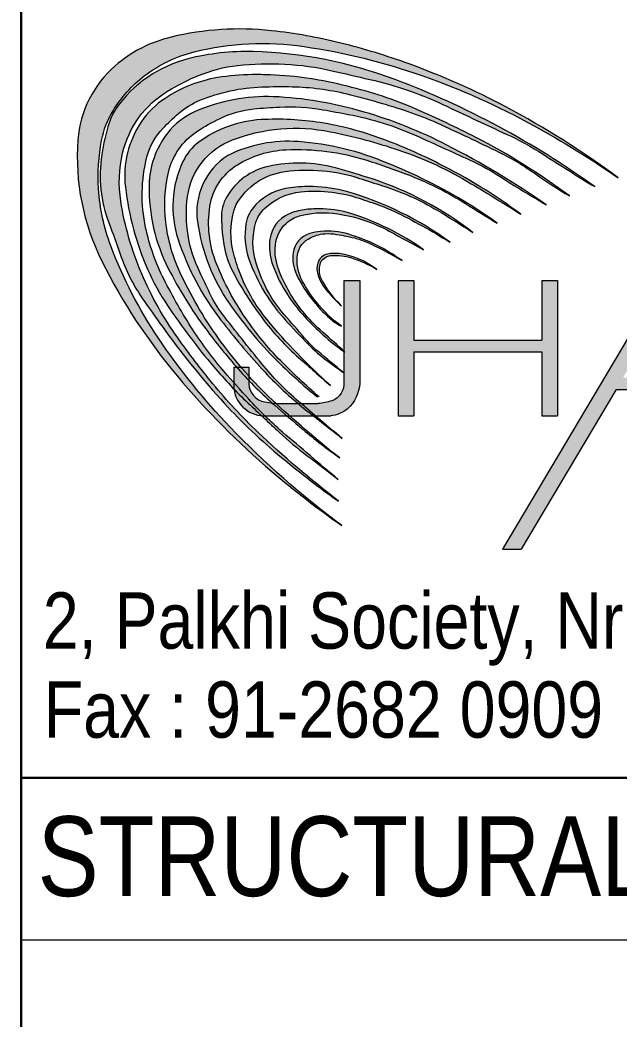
# Model space of a CAD drawing. Header units: millimetres. Extents: x 1112055 to 3390982, y -148532 to 766891.
# Drawn here: x 1715941 to 1720063, y 245698 to 252571 of the extents above; entities that cross this region are included whole.
import ezdxf

# ---------------------------------------------------------------- set-up
doc = ezdxf.new("R2010")
doc.units = ezdxf.units.MM
doc.layers.add('B TITLE BLOCK', color=250, linetype='Continuous', lineweight=0)
doc.layers.add('P_TITLE BLOCK TEXT', color=7, linetype='Continuous', lineweight=9)
doc.layers.add('FORMAT TEXT', color=7, linetype='Continuous')
doc.styles.add('SWINC', font='swissc.ttf')

msp = doc.modelspace()

# ---------------------------------------------------------------- hatches: boundary and pattern name
at = {"layer": 'P_TITLE BLOCK TEXT', "lineweight": 0}
h = msp.add_hatch(color=132, dxfattribs=at)
edge = h.paths.add_edge_path()
edge.add_arc((1716456.232285655, 246637.1015825215), 6038.818320566845, 53.40738024925768, 62.06814965141446)
edge.add_arc((1716829.062989416, 247340.3106944709), 5242.887551725973, 62.06814965141255, 70.03317482809845)
edge.add_arc((1717001.747739373, 247815.6142528845), 4737.186557550549, 70.03317482809624, 75.97859343030217)
edge.add_arc((1717285.761278773, 248952.9199902753), 3564.954485452876, 75.97859343029504, 83.7960061142994)
edge.add_arc((1717452.612466702, 250487.8147667367), 2021.017539290161, 83.79600611433271, 103.4628344697669)
edge.add_arc((1717194.913486372, 251564.2839063734), 914.1324625788377, 103.4628344698398, 130.8945988032239)
edge.add_arc((1717086.289531618, 251689.7067187739), 748.2106574476162, 130.8945988031885, 175.7468558291773)
edge.add_arc((1717934.318123367, 251626.6405147688), 1598.581069979638, 175.746855829192, 206.5994891066179)
edge.add_arc((1720125.557680056, 252723.9071082937), 4049.198292656896, 206.5994891066208, 220.0351460704732)
edge.add_arc((1721324.675359336, 253731.3404092843), 5615.341665620888, 220.0351460704701, 229.4516176688158)
edge.add_arc((1721593.708826434, 254045.8000404215), 6029.182052779424, 229.451617668814, 235.2209120167644)
edge.add_arc((1721742.345489601, 253938.6861318656), 6028.771287277111, 223.75051035085, 233.4797225032668, ccw=False)
edge.add_arc((1720728.53421474, 252968.1556643019), 4625.296068579205, 214.0067101927376, 223.7505103507841, ccw=False)
edge.add_arc((1719434.636654523, 252095.1902453137), 3064.45029813478, 200.6184789275923, 214.0067101927408, ccw=False)
edge.add_arc((1717833.270662144, 251492.6868313091), 1353.490507432949, 183.5449206794397, 200.6184789276088, ccw=False)
edge.add_arc((1717829.115988015, 251492.429450902), 1349.327868621514, 169.3544634026401, 183.5449206794448, ccw=False)
edge.add_arc((1717101.753674113, 251629.1500244525), 609.2275707444999, 148.6346277784486, 169.3544634026329, ccw=False)
edge.add_arc((1717331.689057718, 251488.9875397411), 878.5151544794041, 127.5536660419794, 148.6346277784788, ccw=False)
edge.add_arc((1717363.930160708, 251447.0515047463), 931.4124110708826, 103.94398023848731, 127.5536660419516, ccw=False)
edge.add_arc((1717612.201635898, 250447.1250927265), 1961.699533587051, 81.67138494385972, 103.9439802384972, ccw=False)
edge.add_arc((1717267.839352092, 248094.8323754776), 4339.064968287168, 70.63499127281801, 81.67138494385239, ccw=False)
edge.add_arc((1717018.075101793, 247384.2034281205), 5092.308409381179, 61.11113101054349, 70.6349912728283, ccw=False)
edge.add_arc((1716156.221066662, 245822.2404088958), 6876.270530989688, 55.4482390634318, 61.11113101054292, ccw=False)
h = msp.add_hatch(color=132, dxfattribs=at)
edge = h.paths.add_edge_path()
edge.add_arc((1716421.109959076, 246598.8474765792), 5945.71254425384, 54.2476176802861, 69.31180215863084)
edge.add_arc((1717463.033338609, 249357.9363690411), 2996.445542883737, 69.31180215862862, 88.41161020678418)
edge.add_arc((1717500.700326898, 250716.2972425765), 1637.562521882748, 88.41161020676854, 104.299162341918)
edge.add_arc((1717309.173021602, 251467.7346954923), 862.1007534376408, 104.2991623419577, 145.1882889090288)
edge.add_arc((1716966.866186041, 251722.995118415), 435.5625221702447, 147.0513518631134, 161.3344706506114)
edge.add_arc((1718136.260947424, 251384.6711205553), 1652.602466199241, 163.1975336048336, 170.9660011900473)
edge.add_arc((1717408.008956007, 251500.4579250868), 915.2032886066266, 170.9660011900535, 201.0952379920816)
edge.add_arc((1711339.244237919, 249159.295987162), 5589.483054560221, 18.79786891564919, 21.095237992080513, ccw=False)
edge.add_arc((1717827.932987553, 251367.9565098396), 1264.80487299786, 198.7978689156404, 215.0918986736582)
edge.add_arc((1732268.337176569, 261513.7925252921), 18913.12665141608, 215.091898673657, 215.8857887100316)
edge.add_arc((1721445.930839841, 253683.7670312918), 5555.215955733475, 215.8857887100279, 222.4444580678758)
edge.add_arc((1720156.300267832, 252504.3361574621), 3807.587792086563, 222.444458067876, 230.6113169813304)
edge.add_arc((1723043.933547333, 256021.2144873031), 8358.066793659933, 230.6113169813325, 233.3279145232606)
edge.add_arc((1718962.934991897, 250540.5643167996), 1524.906799863212, 233.3279145232798, 237.0330179159908)
edge.add_arc((1722215.012726218, 254604.8417997027), 6724.300380922574, 226.396320609743, 232.62480690978862, ccw=False)
edge.add_arc((1720144.561925675, 252430.9338294739), 3722.194056935993, 219.3977118789385, 226.3963206098008, ccw=False)
edge.add_arc((1721749.897308755, 253749.4638179694), 5799.601822105465, 215.4741100902666, 219.3977118789339, ccw=False)
edge.add_arc((1718962.857424648, 251763.3870877856), 2377.30842530499, 203.2559197460728, 215.4741100902674, ccw=False)
edge.add_arc((1718679.469612809, 251641.5993898578), 2068.859247535005, 188.8184660672456, 203.2559197460744, ccw=False)
edge.add_arc((1717492.57111903, 251457.4660782402), 867.7626190382475, 166.8091135261326, 188.8184660672515, ccw=False)
edge.add_arc((1717307.691580853, 251500.7981587079), 677.8728804167072, 121.1077422017205, 166.8091135260995, ccw=False)
edge.add_arc((1717775.204538225, 250726.029796181), 1582.767559845583, 112.4718728956214, 121.10774220173971, ccw=False)
edge.add_arc((1717550.668257375, 251268.8619024323), 995.3297018820507, 96.52507807220661, 112.4718728955431, ccw=False)
edge.add_arc((1717656.685461333, 250341.9680037429), 1928.266970381582, 77.10621375622361, 96.52507807220258, ccw=False)
edge.add_arc((1693081.658774984, 142988.2675559737), 112058.8664260465, 76.96954675787367, 77.10621375622361, ccw=False)
edge.add_arc((1717753.723644801, 249596.1730099721), 2633.292220426026, 64.59019371594559, 76.96954675787362, ccw=False)
edge.add_arc((1734990.838377206, 285881.4233145884), 37538.05968573023, 244.5901937159455, 245.2703384407892)
edge.add_arc((1718432.279114617, 249929.5710452949), 2043.774107647713, 57.15566881064939, 65.27033844077931, ccw=False)
edge.add_arc((1728656.030360911, 265766.8032624857), 16806.77001837458, 237.1556688106475, 238.5822244072819)
h = msp.add_hatch(color=132, dxfattribs=at)
edge = h.paths.add_edge_path()
edge.add_arc((1717065.279558938, 247833.7549127778), 4414.172975186326, 53.01612924513843, 62.88470590878565)
edge.add_arc((1715654.463983618, 245078.5933115851), 7509.543072012089, 62.88470590886767, 66.31099627690693)
edge.add_arc((1717576.647299273, 249459.7335087598), 2725.279479124655, 66.31099627691509, 76.9171029981941)
edge.add_arc((1717575.613760599, 249780.9075389003), 2413.801563220216, 75.16724703513815, 87.92433128887261)
edge.add_arc((1717560.303650982, 249358.4793954779), 2836.507058572818, 87.92433128887251, 90.44793256673738)
edge.add_arc((1717549.949700714, 250682.8429478758), 1512.10303291298, 90.44793256671844, 99.46315152081395)
edge.add_arc((1717454.229620828, 251257.1121691294), 929.9110781543411, 99.46315152081914, 123.6125298632298)
edge.add_arc((1717268.606205687, 251536.3653589676), 594.592727517248, 123.6125298633053, 145.7118384992442)
edge.add_arc((1717325.754358963, 251497.3988321613), 663.7613738361587, 145.7118384992209, 186.6728121483949)
edge.add_arc((1718633.441151296, 251650.3876761405), 1980.366984208918, 186.6728121483796, 203.6550427976609)
edge.add_arc((1718273.541828066, 251492.7396140426), 1587.454227547668, 203.6550427976902, 213.9289290409071)
edge.add_arc((1721007.938209988, 253332.1824369763), 4882.97747466837, 213.9289290409087, 220.1424188926592)
edge.add_arc((1719527.65445088, 252083.7935534416), 2946.559438195988, 220.1424188926511, 226.815272252253)
edge.add_arc((1484888.856300173, 2085.347171371919), 339915.787271188, 46.765628140033584, 46.81527225225312, ccw=False)
edge.add_arc((1719203.020147995, 251304.8136333767), 2156.529415370682, 226.7656281400085, 233.4091527490843)
edge.add_arc((1712824.929489522, 242713.8405061894), 8543.230381919586, 51.60004897864178, 53.40915274908309, ccw=False)
edge.add_arc((1744606.216068636, 280893.7126819539), 41136.21919746596, 229.2381174641755, 229.9402789040416, ccw=False)
edge.add_arc((1719498.610589356, 251767.1195948647), 2681.69699572938, 222.3327286225255, 229.2381174643248, ccw=False)
edge.add_arc((1725401.771093569, 257144.7495225069), 10667.07160040828, 220.9611253449949, 222.332728622525, ccw=False)
edge.add_arc((1719252.020079566, 251806.17378323), 2523.372903979711, 212.7878394635956, 220.9611253449969, ccw=False)
edge.add_arc((1720368.751077316, 252525.5223914753), 3851.736762852996, 206.8507668105024, 212.7878394635885, ccw=False)
edge.add_arc((1718251.786338055, 251453.8111498517), 1478.95259804265, 192.1376993457801, 206.8507668105005, ccw=False)
edge.add_arc((1717845.789891226, 251366.4935998524), 1063.672608912394, 165.7026492173356, 192.137699345802, ccw=False)
edge.add_arc((1717237.078939522, 251521.6221022095), 435.505533238029, 135.9985851138325, 165.702649217316, ccw=False)
edge.add_arc((1718215.553344478, 250576.673655758), 1795.777464733103, 131.2171625217567, 135.9985851138116, ccw=False)
edge.add_arc((1717379.038359919, 251531.639697383), 526.2431169903215, 112.3874090602524, 131.2171625218077, ccw=False)
edge.add_arc((1717646.857643847, 250881.4559023104), 1229.425978161584, 91.89429604946292, 112.38740906022659, ccw=False)
edge.add_arc((1717735.882718066, 248189.7423327072), 3922.61134212108, 88.85882096968459, 91.89429604946218, ccw=False)
edge.add_arc((1717779.645522185, 250386.6740447116), 1725.243796574891, 76.24362541447539, 88.85882096968322, ccw=False)
edge.add_arc((1716900.66420338, 246796.3041112266), 5421.64264113429, 71.62296314053322, 76.2436254144788, ccw=False)
edge.add_arc((1717970.881314656, 250017.8056163036), 2027.023868355074, 65.54379506612321, 71.62296314056448, ccw=False)
edge.add_arc((1712256.957945924, 237454.3053937969), 15828.85193946669, 63.83661002077838, 65.5437950661219, ccw=False)
edge.add_arc((1718424.806490958, 250009.2730486895), 1840.658042824831, 54.49647087519293, 63.8366100207848, ccw=False)
edge.add_arc((1721356.117278273, 254118.2838293784), 3206.772246694612, 234.4964708751733, 239.3390621587317)
h = msp.add_hatch(color=132, dxfattribs=at)
edge = h.paths.add_edge_path()
edge.add_arc((1716079.860195149, 246272.9413196071), 6115.091413447024, 55.28720005186529, 62.77266649209104)
edge.add_arc((1717403.074903643, 248844.6202482693), 3222.959038038507, 62.77266649213992, 73.66009049672924)
edge.add_arc((1717521.402841135, 249248.2264160229), 2802.364887536428, 73.66009049673525, 80.30206210325413)
edge.add_arc((1717591.556041141, 249658.7284973513), 2385.911492487743, 80.30206210324015, 87.71879765214183)
edge.add_arc((1717637.962399318, 250823.6770465071), 1220.038998489239, 87.71879765215539, 113.7335407099743)
edge.add_arc((1717345.757480354, 251488.2810809802), 494.0347028317402, 113.7335407100428, 142.1411216385968)
edge.add_arc((1717429.172957646, 251423.4399996495), 599.6874722359335, 142.1411216386262, 179.0839824051902)
edge.add_arc((1718047.904818136, 251413.5471668912), 1218.498415354188, 179.083982405194, 206.9126001335007)
edge.add_arc((1719533.425661614, 252167.6057207897), 2884.444536672008, 206.9126001335146, 216.6660081225248)
edge.add_arc((1720648.064796671, 252997.4038994773), 4274.043550310446, 216.6660081225276, 221.4175533272257)
edge.add_arc((1719479.263963193, 251966.330787796), 2715.452151023366, 221.4175533272245, 228.8969356126009)
edge.add_arc((1727943.022362922, 261667.4717542528), 15589.74212367209, 228.8969356125978, 229.84112364742)
edge.add_arc((1720361.647718399, 252683.0541193834), 3834.020038729528, 229.8411236474246, 234.6107852575575)
edge.add_arc((1722379.735925525, 254955.8112890347), 6863.476180973379, 226.7327607072961, 231.863239097975, ccw=False)
edge.add_arc((1719626.158529563, 252030.4364870158), 2846.013523038951, 216.012105859486, 226.7327607073685, ccw=False)
edge.add_arc((1719708.214234904, 252090.0799397337), 2947.455527311834, 205.6454571080764, 216.0121058594789, ccw=False)
edge.add_arc((1718107.153637655, 251321.4178031835), 1171.438490161112, 186.8155097429075, 205.6454571080976, ccw=False)
edge.add_arc((1717916.075473589, 251298.5806503224), 979.0004473171089, 166.8301474618921, 186.8155097428888, ccw=False)
edge.add_arc((1717415.140359294, 251415.7958765097), 464.5343182366519, 123.58637095542869, 166.8301474618788, ccw=False)
edge.add_arc((1717887.619598515, 250704.2903258927), 1318.628446548626, 115.5585784403805, 123.58637095542551, ccw=False)
edge.add_arc((1717620.78231648, 251262.2575196244), 700.1387341347156, 95.85490133411099, 115.5585784403803, ccw=False)
edge.add_arc((1717878.993068435, 248744.2210832303), 3231.379593368979, 92.7148386940309, 95.85490133412219, ccw=False)
edge.add_arc((1717790.441726983, 250611.6692633366), 1361.833112148122, 80.06109503447539, 92.71483869401328, ccw=False)
edge.add_arc((1715750.654792933, 238970.8918778209), 13179.97293512776, 79.28571113577192, 80.06109503447573, ccw=False)
edge.add_arc((1717810.188573868, 249855.7864009594), 2101.949276794022, 65.80530353127023, 79.28571113577738, ccw=False)
edge.add_arc((1701401.979671879, 213336.8254024124), 42137.73116980973, 65.22654519456478, 65.80530353126977, ccw=False)
edge.add_arc((1718468.718612658, 250317.6193628138), 1408.715713820771, 56.83056846318078, 65.22654519454659, ccw=False)
edge.add_arc((1722626.962874367, 256679.488025689), 6191.571663886253, 236.8305684631811, 240.3307255067283)
h = msp.add_hatch(color=132, dxfattribs=at)
edge = h.paths.add_edge_path()
edge.add_arc((1717082.12540469, 248126.8246412805), 3869.492984916851, 53.45077465836557, 63.24895756192379)
edge.add_arc((1717082.12540454, 248126.8246410037), 3869.49298524187, 63.24895756192669, 69.50129580793718)
edge.add_arc((1717660.362076805, 249673.4955081076), 2218.266646925709, 69.50129580793288, 81.0246655039673)
edge.add_arc((1717708.205992578, 249976.4140430753), 1911.593076024197, 81.02466550398422, 93.23353139608206)
edge.add_arc((1717645.30316878, 251089.8218799694), 796.4097832292291, 93.23353139606027, 126.5489646332064)
edge.add_arc((1717380.781480247, 251446.6642428354), 352.2159115420988, 126.5489646331453, 154.7327908248584)
edge.add_arc((1717717.956262907, 251287.5184745534), 725.062005304673, 154.7327908248444, 198.2173147103045)
edge.add_arc((1718791.520502898, 251640.8479728537), 1855.275220481804, 198.217314710292, 217.7196306197726)
edge.add_arc((1721632.530187576, 253838.1850376242), 5446.8801827076, 217.7196306197807, 222.3629290591741)
edge.add_arc((1719454.072446695, 251851.5629498392), 2498.601795490842, 222.3629290591775, 231.7364027694779)
edge.add_arc((1779492.012284128, 327972.1636531552), 99446.526329008, 231.7364027694789, 231.9209567121595)
edge.add_arc((1729196.996278674, 263058.8206987597), 17335.6562169401, 229.1543371190405, 230.450308938883, ccw=False)
edge.add_arc((1719237.064598119, 251538.7030132578), 2106.954677765277, 219.2765559648438, 229.1543371190196, ccw=False)
edge.add_arc((1728996.343971953, 259519.9144068066), 14714.22516764535, 217.5748957151375, 219.2765559648443, ccw=False)
edge.add_arc((1717941.168179368, 251013.9968736911), 765.4780954196185, 204.6714784584379, 217.5748957151727, ccw=False)
edge.add_arc((1711099.769644967, 247871.430259661), 6763.164466838911, 24.67147845843877, 26.00574068750135)
edge.add_arc((1717994.798957413, 251235.2159752412), 908.6334684562382, 172.4000021791179, 206.0057406875469, ccw=False)
edge.add_arc((1717577.157982255, 251290.941162686), 487.2912314897691, 110.8295050099585, 172.4000021790949, ccw=False)
edge.add_arc((1717836.794342948, 250608.5024630937), 1217.451226621792, 78.67766828734352, 110.8295050099347, ccw=False)
edge.add_arc((1717331.174981862, 248083.2474986209), 3792.827621238118, 71.27996263670212, 78.67766828735802, ccw=False)
edge.add_arc((1717728.707230168, 249256.3548586267), 2554.194194212751, 58.949448242059816, 71.27996263671179, ccw=False)
edge.add_arc((1707901.656934726, 232934.0344896186), 21606.46596786524, 57.89011606814972, 58.94944824206061, ccw=False)
h = msp.add_hatch(color=132, dxfattribs=at)
edge = h.paths.add_edge_path()
edge.add_line((1717987.36459723, 249977.7770923512), (1717999.274116371, 249977.7770923512))
edge.add_arc((1720786.895154102, 253214.9628755025), 4272.025613768601, 224.4152357703004, 229.2674421493873, ccw=False)
edge.add_arc((1719297.020185032, 251755.1932053019), 2186.203254721061, 214.3545270102474, 224.415235770344, ccw=False)
edge.add_arc((1719093.31574368, 251615.9512017616), 1939.456755309875, 201.8986111304302, 214.3545270101991, ccw=False)
edge.add_arc((1717994.072049211, 251174.0890216788), 754.7294086141636, 171.2118722930004, 201.8986111306264, ccw=False)
edge.add_arc((1717651.538991279, 251227.0432655318), 408.1272624547443, 121.70418698987629, 171.2118722928182, ccw=False)
edge.add_arc((1717804.419208454, 250979.5495548), 699.0318819729586, 92.64938196631499, 121.7041869898066, ccw=False)
edge.add_arc((1717846.241663561, 250075.7379926573), 1603.810560772421, 72.56091565515271, 92.64938196650161, ccw=False)
edge.add_arc((1717009.7557381, 247412.8751418847), 4394.965745548189, 68.33645517902733, 72.56091565516198, ccw=False)
edge.add_arc((1717783.313224826, 249360.3451817323), 2299.487103006025, 57.85118426067561, 68.33645517893183, ccw=False)
edge.add_arc((1726108.301564115, 262606.4300839785), 13345.45444649002, 237.8511842608815, 238.9481287370371)
edge.add_arc((1717189.145261355, 248338.9527574029), 3489.515379781485, 54.31799968908161, 68.47983176015022)
edge.add_arc((1717718.069945325, 249827.9244080007), 1911.084587936116, 66.85630585585135, 85.85399925657502)
edge.add_arc((1717788.28428521, 250796.5593549063), 939.9081292473481, 85.85399925656004, 116.2518230928179)
edge.add_arc((1717623.800469228, 251247.2325892212), 465.8552116960024, 122.6386322867806, 188.0987234821168)
edge.add_arc((1718467.086127028, 251367.2307427368), 1317.635850993865, 188.098723482189, 214.7424679282329)
edge.add_arc((1719703.460197371, 252224.6932235458), 2822.249671154209, 214.7424679281972, 225.7640883251237)
edge.add_arc((1720357.100122453, 252896.0035432461), 3759.214290018042, 225.7640883252621, 230.9217965040516)
h = msp.add_hatch(color=132, dxfattribs=at)
edge = h.paths.add_edge_path()
edge.add_arc((1717654.013652562, 249308.8106476271), 2282.205641918419, 52.08510123109208, 71.80500871354096)
edge.add_arc((1716842.3521685, 246839.4006856609), 4881.586322960243, 71.80500871358414, 74.9371066186913)
edge.add_arc((1717859.308825949, 250618.1380837067), 968.3961708541735, 74.93710661871977, 102.4675891183725)
edge.add_arc((1717745.40428701, 251133.3071959628), 440.7850847153088, 102.4675891185265, 150.025836448713)
edge.add_arc((1717600.848901306, 251216.6793967569), 273.9103310742564, 150.0258364487284, 181.2845138723814)
edge.add_arc((1718659.624307665, 251240.4200563179), 1332.951869468089, 181.2845138723712, 189.7474603923822)
edge.add_arc((1717936.92087489, 251116.2698733265), 599.6623497884266, 189.7474603924134, 208.0002640887348)
edge.add_arc((1719538.172586847, 251967.6799781632), 2413.196526931497, 208.0002640887402, 216.8454368057396)
edge.add_arc((1719056.965398714, 251607.0954812564), 1811.880023462418, 216.8454368057587, 228.6207560839325)
edge.add_arc((1756540.161966122, 294154.4980300405), 58515.24402032363, 228.6207560839334, 228.9060257595739)
edge.add_arc((1720811.009187432, 253121.5711459605), 4107.103965589062, 219.4514480692677, 228.2904279772956, ccw=False)
edge.add_arc((1718527.162797688, 251242.1616128972), 1149.379413687675, 200.0239070842857, 219.4514480692606, ccw=False)
edge.add_arc((1718522.580161559, 251240.4915039827), 1144.501933024352, 192.3194102271649, 200.0239070842735, ccw=False)
edge.add_arc((1717920.286040839, 251108.9563921523), 528.0121167957358, 158.6643999725124, 192.3194102271357, ccw=False)
edge.add_arc((1717826.758852219, 251073.7260627471), 458.6101314097943, 97.73922979287607, 150.2835099228983, ccw=False)
edge.add_arc((1717919.091258099, 250394.3246164792), 1144.256978084755, 71.77680479684773, 97.73922979255332, ccw=False)
edge.add_arc((1722075.194082053, 263017.9570934723), 12145.93818968777, 251.7768047968465, 252.5678241103891)
edge.add_arc((1717909.028476525, 249749.8224447418), 1760.906632537805, 59.164841834613185, 72.56782411040768, ccw=False)
edge.add_arc((1714926.40206052, 244753.393459196), 7579.872429387149, 56.98458129739669, 59.16484183460568, ccw=False)
h = msp.add_hatch(color=132, dxfattribs=at)
edge = h.paths.add_edge_path()
edge.add_arc((1717567.925431909, 249219.6403419908), 2257.333312194567, 53.79917193803185, 74.0576310209755)
edge.add_arc((1717938.98531129, 250518.6097076318), 906.405169404246, 74.05763102096311, 88.70665562103672)
edge.add_arc((1717934.927064087, 250338.8579365225), 1086.202746096438, 88.70665562101334, 97.13749609268346)
edge.add_arc((1717850.053084389, 251016.650233689), 403.117106866123, 97.13749609277471, 135.0369673458905)
edge.add_arc((1717739.743974305, 251126.8170922561), 247.217021892065, 135.036967345854, 170.189861331595)
edge.add_arc((1717972.471062687, 251086.5757321865), 483.3975984188643, 170.1898613316225, 199.4159961851019)
edge.add_arc((1718665.784373632, 251330.9474797882), 1218.517247294408, 199.4159961850988, 211.5021791769233)
edge.add_arc((1718698.911435031, 251351.2495022544), 1257.370488004856, 211.5021791769072, 222.0730402201978)
edge.add_arc((1721647.076746682, 254012.6025503266), 5229.080290003461, 222.0730402201992, 224.6311614513895)
edge.add_arc((1718720.63282207, 251123.5957988541), 1116.85047467536, 224.6311614513929, 233.5458073493827)
edge.add_arc((1752486.817479426, 296832.3570156224), 57945.06598676097, 233.5458073493828, 233.6839679009711)
edge.add_arc((1698992.206677397, 227350.5896597115), 29786.49175991069, 49.92232914479866, 50.37208949815113)
edge.add_arc((1718436.79392571, 250831.7593025137), 700.510405798529, 219.974673994025, 230.3720894981709, ccw=False)
edge.add_arc((1712579.846422973, 245921.6068929561), 6942.357559492284, 39.97467399401712, 41.74776493043341)
edge.add_arc((1718379.122004949, 251097.2518196384), 830.601830774161, 208.7369917656594, 221.7477649304244, ccw=False)
edge.add_arc((1718604.599052071, 251220.886172647), 1087.750332661944, 197.3262203634033, 208.7369917656495, ccw=False)
edge.add_arc((1718024.527794096, 251039.9228421411), 480.1070233759743, 163.1950476221334, 197.3262203633385, ccw=False)
edge.add_arc((1717772.666447831, 251115.9880205523), 217.0099897446691, 133.2193021888979, 163.1950476221176, ccw=False)
edge.add_arc((1717917.8222458, 250961.5171129125), 428.9804286904618, 96.02578422549658, 133.2193021890138, ccw=False)
edge.add_arc((1717972.871464288, 250440.0164423682), 953.3785273152646, 69.94961683806969, 96.02578422542621, ccw=False)
edge.add_arc((1718748.927639878, 252566.3935060357), 1310.190027996884, 249.949616838133, 253.9176478194578)
edge.add_arc((1717045.204339867, 247812.0025969879), 3743.799098109684, 66.92861449592073, 69.01444899371262, ccw=False)
edge.add_arc((1716597.223189791, 247336.6059733489), 4362.576241277921, 58.12212091341269, 63.96105235790469, ccw=False)
h = msp.add_hatch(color=132, dxfattribs=at)
edge = h.paths.add_edge_path()
edge.add_arc((1717692.230020824, 249555.6239954995), 1763.177941954937, 54.40415380801941, 72.89465886731801)
edge.add_arc((1718003.441286006, 250566.8965783827), 705.1020049509874, 72.89465886729917, 90.33272499461438)
edge.add_arc((1718004.398477665, 250402.0684882761), 869.9328743553107, 90.33272499457308, 97.0688833137382)
edge.add_arc((1717943.770993108, 250890.9796778996), 377.2769668134562, 97.06888331375157, 114.3860548472819)
edge.add_arc((1717878.644482228, 251034.6432076964), 219.5408827670413, 114.3860548472231, 172.3731700212582)
edge.add_arc((1718034.942363519, 251013.7141202883), 377.2337944523421, 172.3731700214133, 199.3428935672428)
edge.add_arc((1718593.490871796, 251209.7845779403), 969.1966821898288, 199.3428935671713, 213.5415274181781)
edge.add_arc((1718678.096914049, 251265.8723242166), 1070.70538955182, 213.5415274181662, 220.9844170734551)
edge.add_arc((1719234.011928382, 251748.8564909363), 1807.125927339986, 220.9844170734643, 232.4085544282516)
edge.add_arc((1718390.304544609, 250652.9416864746), 424.0599823786922, 232.4085544282368, 239.7843643084275)
edge.add_arc((1712588.570436874, 244196.1578568337), 8265.686448260483, 47.46137804962913, 48.86303749327158)
edge.add_arc((1718800.609283555, 251307.884978955), 1177.093295662573, 218.9083538298722, 228.8630374935168, ccw=False)
edge.add_arc((1718703.195858007, 251229.2588002514), 1051.907627726345, 201.7874292417053, 218.908353829849, ccw=False)
edge.add_arc((1718112.933361972, 250993.3208543305), 416.2374864148537, 179.1340630967177, 201.7874292417289, ccw=False)
edge.add_arc((1717938.535793287, 250995.9568039784), 241.8199982058296, 133.6215333948957, 179.1340630967553, ccw=False)
edge.add_arc((1717921.606525486, 251013.720913196), 217.2809744967875, 104.9504250510499, 133.6215333947431, ccw=False)
edge.add_arc((1718025.624725616, 250624.1717942356), 620.4785712604926, 83.71208113015041, 104.9504250510513, ccw=False)
edge.add_arc((1717981.224369404, 250221.2194359767), 1025.869733796266, 67.91761218114061, 83.71208113019537, ccw=False)
edge.add_arc((1717884.250302561, 249982.1903515274), 1283.821033169663, 60.428290541117974, 67.91761218113157, ccw=False)
edge.add_arc((1720699.497867496, 254943.6247345062), 4420.690338397717, 240.4282905411152, 242.4768509611862)
edge.add_arc((1717886.477159838, 249545.1886490798), 1666.689859181682, 60.051972186282285, 62.476850961184596, ccw=False)
h = msp.add_hatch(color=132, dxfattribs=at)
edge = h.paths.add_edge_path()
edge.add_arc((1717862.670715243, 249949.8395745548), 1196.3833128209, 53.77482452011512, 73.4665214246601)
edge.add_arc((1718056.394810745, 250602.440642953), 515.6357974610971, 73.46652142480097, 95.26531184417212)
edge.add_arc((1718044.622889322, 250730.1788822971), 387.3562748300646, 95.26531184429852, 106.5237001269413)
edge.add_arc((1717980.196164488, 250947.3499434351), 160.8301777394883, 106.5237001272752, 172.3154988673843)
edge.add_arc((1718082.257969885, 250933.578757961), 263.8168645833206, 172.3154988673656, 205.4996475874697)
edge.add_arc((1718685.776695684, 251221.4378670781), 932.4705261224874, 205.4996475874659, 218.9425185811772)
edge.add_arc((1718685.776695534, 251221.4378669716), 932.4705259431972, 218.942518581195, 230.59366212535)
edge.add_arc((1718268.268937203, 250713.2702201201), 274.7874065172925, 230.5936621254902, 245.3563809870639)
edge.add_arc((1718699.993578611, 251208.8923049261), 924.1435081155448, 218.8547993056137, 233.7616415748698, ccw=False)
edge.add_arc((1718699.993578696, 251208.8923049902), 924.1435082326882, 207.9136490482085, 218.8547993056819, ccw=False)
edge.add_arc((1718155.973107076, 250920.6823430833), 308.4948619265621, 177.0418109073397, 207.9136490482355, ccw=False)
edge.add_arc((1718006.288157288, 250928.4174722685), 158.6101848865218, 121.2866366245847, 177.0418109073316, ccw=False)
edge.add_arc((1718054.743811442, 250848.6800327399), 251.9161851309566, 97.41777900959431, 121.28663662447741, ccw=False)
edge.add_arc((1718061.388160438, 250797.6453728161), 303.3815510211779, 82.58222099040279, 97.41777900959949, ccw=False)
edge.add_arc((1717944.524101362, 249900.0228190386), 1208.579572086544, 75.64489222990318, 82.58222099042132, ccw=False)
edge.add_arc((1718118.131087192, 250578.3834953106), 508.3563272331585, 66.15815399286612, 75.64489222989062, ccw=False)
edge.add_arc((1717567.923181264, 249333.3586923114), 1869.537982938167, 62.2863653553668, 66.15815399288073, ccw=False)
edge.add_arc((1716914.721438907, 248089.9117660655), 3274.113639368478, 59.637484416533084, 62.286365355364296, ccw=False)
h = msp.add_hatch(color=132, dxfattribs=at)
edge = h.paths.add_edge_path()
edge.add_arc((1718061.473240539, 250419.6497735398), 548.9571071027008, 52.438876092928, 81.89911070127651)
edge.add_arc((1718106.546326202, 250736.314546254), 229.1006372181981, 81.89911070123233, 102.2464079621247)
edge.add_arc((1718077.466033759, 250870.2907607074), 92.00472389502093, 102.246407961954, 161.9990718889675)
edge.add_arc((1718109.333975924, 250859.9356679107), 125.5128376080606, 161.9990718890791, 198.0009281112104)
edge.add_arc((1718317.050660228, 250927.4306298354), 343.9202340649691, 198.0009281109607, 220.6716531574946)
edge.add_arc((1718795.886238117, 251338.8822077314), 975.2489215212072, 220.6716531574818, 228.8148331923927)
edge.add_arc((1718584.45246809, 251069.8055067714), 633.7751892053882, 204.951368792315, 227.1815915671103, ccw=False)
edge.add_arc((1718095.1421414, 250842.1417756446), 94.09438514802316, 180.8823689892952, 204.9513687920795, ccw=False)
edge.add_arc((1718242.316060242, 250844.4084691156), 241.2857581346001, 171.9576228936544, 180.8823689892889, ccw=False)
edge.add_arc((1718086.092653201, 250866.4820776037), 83.51061087160174, 112.30779703257, 171.9576228936771, ccw=False)
edge.add_arc((1718091.025240575, 250854.4598471646), 96.50539608950139, 93.65673225922819, 112.30779703235879, ccw=False)
edge.add_arc((1718108.737874271, 250577.3050586922), 374.2256045122943, 72.28647651721627, 93.65673225906289, ccw=False)
edge.add_arc((1717976.168385994, 250162.2482113331), 809.9397949574302, 58.76836075444862, 72.28647651717381, ccw=False)
for color, points in [(256, [(1718169.383669338, 250056.7698967897), (1718169.383669338, 250779.3466579074), (1718278.596002719, 250779.3466579074), (1718278.596002719, 250071.0195511878, -0.1971644618703633), (1718195.805618314, 249895.2331064331, -0.1370125281294121), (1718078.984978749, 249846.925820758), (1717612.872663596, 249846.925820758, -0.1806806632645672), (1717475.421676424, 249907.5932332146, -0.1938255351077862), (1717411.829041145, 250052.034147457), (1717411.829041145, 250182.3090246073), (1717515.949608826, 250182.3090246073), (1717515.949608826, 250068.5885678906, 0.3491660753473304), (1717625.455365979, 249942.8301191471, 0.0418260561423153), (1717737.063418279, 249931.7554457356), (1717991.461841277, 249931.7554457356, 0.0753803811725278), (1718088.098376363, 249951.6832263396, 0.2867859399539136)]), (7, [(1719639.730264087, 250779.3466579074), (1719530.517930705, 250779.3466579074), (1719530.517930705, 250368.2452173523), (1718651.51001916, 250368.2452173523), (1718651.51001916, 250779.3466579074), (1718542.297685778, 250779.3466579074), (1718542.297685778, 249846.925820758), (1718651.51001916, 249846.925820758), (1718651.51001916, 250286.9582313598), (1719530.517930705, 250286.9582313598), (1719530.517930705, 249846.925820758), (1719639.730264087, 249846.925820758)])]:
    msp.add_hatch(color=color, dxfattribs=at).paths.add_polyline_path(points)
h = msp.add_hatch(color=7, dxfattribs=at)
h.paths.add_polyline_path([(1720515.210186091, 250779.3466579074), (1720358.401062485, 250779.3466579074), (1719260.973026398, 248929.9809060604), (1719390.366704438, 248929.9809060604), (1720042.864585515, 250029.5584590109), (1720830.746663062, 250029.5584590109), (1721483.244544139, 248929.9809060604), (1721612.63822218, 248929.9809060604)])
h.paths.add_polyline_path([(1720436.805624278, 250693.4207273055), (1720782.510332688, 250110.8454449821), (1720091.100915889, 250110.8454449821)], flags=16)

# ---------------------------------------------------------------- linework, layer by layer
at = {"layer": 'B TITLE BLOCK', "color": 250, "lineweight": 0}
for p, q in [((1715949.082595723, 383677.9670019448), (1715949.082595723, 218839.1212603546)), ((1734251.718925943, 246240.7676363907), (1715949.082595722, 246240.7676363907))]:
    msp.add_line(p, q, dxfattribs=at)
at = {"layer": 'B TITLE BLOCK', "color": 250, "lineweight": 0, "const_width": 15.26111845840563}
msp.add_lwpolyline([(1734251.718925943, 218839.1212603546), (1715949.082595722, 218839.1212603546), (1715949.082595722, 253748.860565299), (1734251.718925943, 253748.860565299)], close=True, dxfattribs=at)
msp.add_lwpolyline([(1715949.082595722, 247357.5600410184), (1734251.718925943, 247357.5600410184)], dxfattribs=at)
at = {"layer": 'P_TITLE BLOCK TEXT', "color": 132, "lineweight": 0}
for points in [[(1720056.101475871, 251485.6341978832, 0.0378077344590599), (1719284.941731811, 251972.4300239643, 0.0347679777517854), (1718619.38323083, 252268.0508776773, 0.0259476034711019), (1718149.494122572, 252411.6576296212, 0.0341231325262742), (1717671.021112249, 252496.9960820119, 0.0860239859578199), (1716982.090124251, 252453.2970534338, 0.1202685463825944), (1716596.45879158, 252255.2905180908, 0.1982422965544351), (1716340.139358933, 251745.1964268594, 0.1354391661309318), (1716504.933704326, 250910.8740585147, 0.0586913647724932), (1717025.288992366, 250119.2303764607, 0.0411102443579723), (1717674.198305529, 249464.4821621225, 0.0251786142158179), (1718154.580037775, 249093.686410822, -0.0424772162099488), (1717387.415510654, 249769.6732855456, -0.0425409834133469), (1716894.292925959, 250381.2738615579, -0.058483720823887), (1716566.476619787, 251016.0639112562, -0.0746355753155785), (1716482.36988452, 251408.9990621518, -0.0619967981424928), (1716503.011616005, 251741.6941527817, -0.0906544603941746), (1716581.555255606, 251946.2491230557, -0.0922433481412321), (1716796.23033247, 252185.4592406848, -0.1033826611895562), (1717139.484830634, 252351.01686541, -0.09748963543525802), (1717896.354556475, 252388.135700077, -0.0481926094262887), (1718706.608347211, 252188.4162060391, -0.041579616785334), (1719478.23190534, 251842.8168267365, -0.0247140572276785), (1720056.101475871, 251485.6341978832, 0.3374903865144703)], [(1719895.091158296, 251424.0886401101, 0.0658247287167134), (1718521.624054621, 252161.1615807414, 0.0835321098018171), (1717546.092054788, 252353.2305350787, 0.0694337833072887), (1717096.247199968, 252303.1270006787, 0.1803299053549353), (1716601.36025045, 251959.8919773494, 0.0624026744664062), (1716554.212947802, 251862.3938834164, 0.0339093221289556), (1716504.158453122, 251644.163624136, 0.1322262159305749), (1716554.139432585, 251171.0586286969, -0.0100244993983427), (1716630.591230584, 250960.3978222808, 0.0712161484653518), (1716793.030416305, 250640.8333876462, 0.0034640126136177), (1716945.166780934, 250427.4582005882, 0.0286254085562181), (1717346.55977247, 249934.6896558794, 0.0356497353499514), (1717740.089310885, 249561.6079325118, 0.0118539480662082), (1718052.208116921, 249317.4873333399, 0.0161679718986353), (1718133.148352033, 249261.1914702286, -0.0271835911207152), (1717577.491065009, 249735.5904758723, -0.0305466870762123), (1717268.203262474, 250068.4585516819, -0.0171216152086295), (1717026.830138282, 250383.7517390591, -0.0533624770165587), (1716778.704308804, 250824.7335225199, -0.0630787383131954), (1716635.066301301, 251324.4343130048, -0.0963302348745512), (1716647.704232491, 251655.4860444524, -0.2020957094585242), (1716957.469215492, 252081.191074583, -0.0376989324376342), (1717170.223540672, 252188.6135172478, -0.0696935291840665), (1717437.560896855, 252257.7440695417, -0.08493413319410499), (1718086.967440075, 252221.6144938497, -0.0005963223456894), (1718347.449169693, 252161.6589131159, -0.0540677109372014), (1718883.642305066, 251974.7254561589, 0.0029676999220204), (1719287.266148763, 251785.9141640528, -0.0354217290813857), (1719540.737201587, 251646.6421773487, 0.0062246034213168), (1719895.091158296, 251424.0886401101, 0.2812547078595315)], [(1719720.802658983, 251359.8178901026, 0.043086421605769), (1719077.182430292, 251762.7713152919, 0.0149511259026391), (1718671.588379234, 251955.3801725988, 0.0463109359686594), (1718193.543093722, 252114.2744894436, 0.0557208411864009), (1717663.040034817, 252193.1253219991, 0.0110117328820507), (1717538.128353679, 252194.8997715002, 0.039356614906263), (1717301.339904683, 252174.3685934671, 0.1057632666975337), (1716939.455318215, 252031.542301985, 0.0967263996622754), (1716777.344945929, 251871.3323517936, 0.1806536101083485), (1716666.489371022, 251420.2701275002, 0.0742348756008501), (1716819.469155489, 250855.8066604276, 0.0448583382406841), (1716956.382527156, 250606.6796270171, 0.0271181085348288), (1717275.173840081, 250184.1768498187, 0.0291240456547083), (1717511.168324915, 249935.3065912904, -0.000216613306503), (1717725.83137202, 249733.6572313824, 0.0289959667696879), (1717917.520250831, 249573.3087579007, -0.0078938682839309), (1718131.532354263, 249409.118797222, -0.0030637668376843), (1717747.685436008, 249735.9229317509, -0.0301395640770061), (1717516.175378359, 249961.1712536659, -0.0059848197593682), (1717346.483583981, 250151.9847140618, -0.0356778139557991), (1717130.667016562, 250439.6921717055, -0.0259111629145397), (1716932.285581267, 250785.8152365895, -0.064286207524478), (1716805.895576306, 251142.8438005177, -0.1158589328579628), (1716815.062253407, 251629.1720260492, -0.1303390755169017), (1716923.809947047, 251824.1574023442, -0.0208659192464267), (1717032.288976034, 251927.4890159038, -0.0823456686396722), (1717178.609620028, 252018.2197405553, -0.0896571554847293), (1717606.218131843, 252110.2100135225, -0.0132455331616544), (1717814.00550281, 252111.5756503935, -0.0550998340812782), (1718189.898076446, 252062.4302916994, -0.0201641747863743), (1718609.938532586, 251941.4562173931, -0.0265315974663756), (1718810.064283088, 251862.9608153026, -0.0074491377742839), (1719236.412343381, 251661.3378086005, -0.040776622862886), (1719493.774355249, 251507.7154852705, 0.0211329357104282), (1719720.802658983, 251359.8178901026, 0.0357585835746127)], [(1719562.179580453, 251299.6494565042, 0.0326731279666143), (1718877.650147953, 251710.469652837, 0.0475411173020524), (1718309.806714069, 251937.4025530647, 0.028989184821796), (1717993.472145481, 252010.5441991142, 0.032372915663399), (1717686.524799584, 252042.7491736185, 0.1140007725764905), (1717146.916549018, 251940.5338550208, 0.1245901757297047), (1716955.704850692, 251791.4794214945, 0.1626044224819583), (1716829.562124114, 251433.0271084873, 0.1220255604088077), (1716961.372204276, 250862.0172336618, 0.0425829814271896), (1717219.726003011, 250445.1614764297, 0.020735498146104), (1717442.923496524, 250169.9461162287, 0.0326465525161286), (1717694.083498792, 249920.160928279, 0.004119820799626), (1717889.052492163, 249752.8693974703, 0.0208145799941925), (1718141.260420173, 249557.4197992243, -0.022389675201528), (1717675.494846332, 249958.0696835358, -0.0468118300396772), (1717324.038725144, 250357.1052647773, -0.0452639128963585), (1717051.114213772, 250814.417929968, -0.0823465204409323), (1716943.993211027, 251182.3999692677, -0.0874243059163749), (1716962.823795328, 251521.6347104125, -0.1909581712653705), (1717158.163037978, 251802.7775157809, -0.0350421856114033), (1717318.718897932, 251893.8839426173, -0.08618596102083201), (1717549.361476223, 251958.7439233856, -0.0137019653371288), (1717725.938303228, 251971.9739107187, -0.0552685441289128), (1718025.491356634, 251953.0644686845, -0.003383263408553), (1718200.965455637, 251921.0912673, -0.0588873011385996), (1718671.648528035, 251773.0963679712, -0.0025253150053563), (1719059.014819423, 251596.6933835847, -0.0366507569753303), (1719239.450526098, 251496.79376888, 0.0152735036876985), (1719562.179580453, 251299.6494565042, -0.0629201268127008)], [(1719386.459539681, 251235.3645163059, 0.0427787047400142), (1718823.84103154, 251582.1687103353, 0.027287742068318), (1718437.16843847, 251751.3017535069, 0.0503225994842608), (1718006.432206908, 251864.6007958448, 0.0533216756531712), (1717600.381024979, 251884.9637187839, 0.1463986527442502), (1717171.033544521, 251729.6162737656, 0.1235988267382037), (1717062.263127994, 251597.004216322, 0.1920471537135765), (1717029.236090285, 251060.848151505, 0.0853008975579228), (1717323.971893144, 250505.7941319785, 0.0202629840465903), (1717607.876902092, 250167.9439479602, 0.0409223150488822), (1717906.737575983, 249889.7358090715, 0.0008052686608892), (1718158.565898245, 249691.7704928152, -0.0056548040903698), (1717859.06631042, 249944.8464534423, -0.0431266584004961), (1717606.072438084, 250204.8654713967, -0.0074250299723591), (1717334.483230089, 250547.209891355, -0.05636134465456299), (1717245.565927471, 250694.4750094787, 0.0058218830204563), (1717178.164518896, 250836.8154558892, -0.1476927376582874), (1717094.147338534, 251355.3885235888, -0.2753073985482439), (1717403.882915451, 251746.3843485083, -0.1412164961649753), (1718075.814515927, 251802.2599117073, -0.0322897952717829), (1718548.46111251, 251675.4273160134, -0.0538539916416642), (1719046.145649515, 251444.5650845773, -0.0046222414945836), (1719386.459539681, 251235.3645163059, 0.2877834347585102)], [(1719224.530950435, 251173.3702782383, 0.0618714180204724), (1718469.19969724, 251585.2087896597, 0.0830834583273782), (1717856.237980191, 251734.0077997696, 0.1334188230944892), (1717372.546727324, 251639.524107666, 0.293652777238914), (1717162.59132629, 251181.6032914593, 0.1167818544853694), (1717384.355941707, 250616.3249020142, 0.0481279993468495), (1717734.618443372, 250202.626124255, 0.0225085474431012), (1717987.36459723, 249977.7770923496, 0.0225085474431012)], [(1717999.274116364, 249977.7770923496, -0.0211749082530986), (1717735.444486888, 250225.1716335714, -0.043926342878963), (1717492.174670532, 250521.4925366647, -0.0544027619906699), (1717293.799918456, 250892.6011478784, -0.1347021090596448), (1717248.203118192, 251289.3973819571, -0.2194420265183996), (1717437.054310284, 251574.2668015707, -0.1274590775205473), (1717772.107185403, 251677.8342425596, -0.0878776383850687), (1718326.890309894, 251605.8311903464, -0.0184347739781928), (1718632.181558811, 251497.4140829101, -0.0457825723813956), (1719006.916602207, 251307.2493169483, 0.0047863597552386), (1719224.530950435, 251173.3702782383)], [(1719056.407034785, 251109.2981909038, 0.0862573058725624), (1718366.636636877, 251476.9045280188, 0.0136672061166786), (1718110.9748311, 251553.2612657482, 0.1207055387438532), (1717650.244380107, 251563.6978127578, 0.210542789138445), (1717363.573863003, 251353.527581519, 0.1372438025577422), (1717327.00740257, 251210.5391164286, 0.0369433634655682), (1717345.915511996, 251014.7435478459, 0.0798117001863243), (1717407.451744237, 250834.743012398, 0.0386135205255411), (1717606.997392973, 250520.5863916589, 0.0514247822645962), (1717859.240073628, 250247.5502392374, 0.0012447244168385), (1718078.326694833, 250055.5069948451, -0.038586459038392), (1717639.654181403, 250511.8182055749, -0.0849722655356074), (1717447.263566585, 250848.6000709793, -0.0336298788593933), (1717404.432274479, 250996.2990034734, -0.1479124227632604), (1717428.461051732, 251301.063069744, -0.2333710190312352), (1717765.000270549, 251528.1588192916, -0.1137695312047775), (1718276.922696828, 251481.1919926225, 0.0034514865725245), (1718436.554938548, 251429.8545874016, -0.0585483046381864), (1718811.616122129, 251261.8170579987, -0.0095134682247128), (1719056.407034785, 251109.2981909038, -24.13060834643169)], [(1718901.145605846, 251041.1994681587, 0.0886251486592538), (1718187.947918678, 251390.1531381209, 0.0640056179999628), (1717959.443964394, 251424.7839594483, 0.03680308393207701), (1717799.965436265, 251416.6435203236, 0.1668917192826076), (1717564.8223911, 251301.5131014824, 0.1545977211956719), (1717496.141818044, 251168.9388845697, 0.1282188623102261), (1717516.564340595, 250925.8825496803, 0.0527848638077346), (1717626.851843497, 250694.2344519639, 0.0461568189529663), (1717765.576362389, 250508.7139325351, 0.0111623731079593), (1717925.83281499, 250338.9634444586, 0.0389171099998293), (1718057.022694198, 250225.2770464159, 0.0006028392034238), (1718169.508969906, 250142.3901183212, 0.0019624522720053), (1717990.008911245, 250292.224336578, -0.0453984340430716), (1717899.972840938, 250381.7171360778, 0.0077367230542679), (1717759.423808465, 250544.1934623708, -0.0568312736229374), (1717650.820471948, 250697.9070083331, -0.0498300647248411), (1717566.205813496, 250896.9413189146, -0.1500361842849378), (1717564.923975724, 251178.7287643424, -0.1315448342799971), (1717624.059602547, 251274.1314401986, -0.1637272385578025), (1717872.789593291, 251388.1273195558, -0.1142722782360999), (1718299.733795038, 251335.6121285242, 0.0173155316083623), (1718385.980490945, 251307.4783871591, -0.0091014212050896), (1718512.315693668, 251256.3626191765, -0.0254826583343135), (1718901.145605846, 251041.1994681587, 0.2674090474435545)], [(1718718.51246302, 250989.3397287797, 0.0808555614879386), (1718210.832532108, 251240.808819289, 0.076235091835405), (1717999.346678261, 251271.986694309, 0.0294005021726188), (1717897.342333415, 251265.3889315869, 0.0757045452128587), (1717787.999834998, 251234.5975703229, 0.2585576043595901), (1717661.045767936, 251063.7807908085, 0.1182238451661592), (1717679.002189681, 250888.7664178999, 0.0620326123854331), (1717785.679427951, 250674.2634485767, 0.0324871545004376), (1717869.83428226, 250563.6461859518, 0.0498885296752057), (1718131.616562586, 250316.9247276441, 0.0321941576335811), (1718176.893905905, 250286.4955540849, 0.0061159693252056), (1718026.245221588, 250421.3699332771, -0.04346283786959899), (1717884.652273278, 250568.5803177919, -0.0748434044459511), (1717726.428850109, 250838.828435728, -0.0991671255190659), (1717696.743412375, 250999.611399314, -0.2012382216097725), (1717771.706193407, 251171.0133552155, -0.1257580476923183), (1717865.551687707, 251223.6467978171, -0.0929359445441508), (1718093.582471434, 251240.917610732, -0.0690256846953194), (1718366.889261843, 251171.83571054, -0.0326899674157771), (1718517.83200695, 251098.7792056152, 0.008938769126621999), (1718656.6661303, 251023.2495532734, -0.0105809244852863), (1718718.51246302, 250989.3397287797, 0.2674631456662095)], [(1718569.685619033, 250914.9628604657, 0.0861332994782758), (1718203.132149069, 251096.7567656692, 0.0954030405384921), (1718009.076080805, 251115.9006836683, 0.0491635389572747), (1717934.454142991, 251101.5381840282, 0.2952256015960093), (1717820.810337041, 250968.8558513615, 0.1458135876133915), (1717844.14005156, 250820.0041348403, 0.058722950402828), (1717960.522632875, 250635.3424597807, 0.0508815456507128), (1718093.829498607, 250500.9520601608, 0.0645037509785817), (1718153.690043978, 250463.5107438179, -0.0651352501828114), (1717980.327627721, 250629.1318865254, -0.0477760747642967), (1717883.370346889, 250776.2634558993, -0.1355245012776395), (1717847.889326772, 250936.602900509, -0.2481936434219211), (1717923.918746504, 251063.9625604043, -0.1045257321731676), (1718022.220598565, 251098.487968865, -0.0648229006811226), (1718100.55572231, 251098.487968865, -0.0302790554474279), (1718244.168333657, 251070.8677772428, -0.0414173624517564), (1718323.615541896, 251043.3590799509, -0.0168954722847046), (1718437.356922563, 250988.4288537101, -0.0115584381538426), (1718569.685619033, 250914.9628604657, 0.2713427579649704)], [(1718396.121578612, 250854.8099685013, 0.1292572443067797), (1718138.83040867, 250963.1290960443, 0.0890158363822806), (1718057.950322358, 250960.2018625155, 0.2667928355694153), (1717989.96480211, 250898.7232013668, 0.1583927428078929), (1717989.96480211, 250821.1481344512, 0.0992436134514281), (1718056.201997245, 250703.2898204888, 0.0355462858241944), (1718153.690043978, 250604.9240977706, -0.0973029966119453), (1718009.829945779, 250802.4481666835, -0.105408639215612), (1718001.058914114, 250840.6927564182, -0.0389612472479371), (1718003.403380658, 250878.1656701064, -0.2663122384852122), (1718054.393523311, 250943.7425933341, -0.0815607555498685), (1718084.870251935, 250950.7687646518, -0.0935165208470893), (1718222.598974012, 250933.7885127757, -0.0590524061717162), (1718396.121578612, 250854.8099685013, 6.405517602284127)]]:
    msp.add_lwpolyline(points, format="xyb", dxfattribs=at)
at = {"layer": 'P_TITLE BLOCK TEXT', "lineweight": 0}
for points in [[(1718169.383669338, 250779.3466579058), (1718278.596002719, 250779.3466579058)], [(1718169.383669338, 250779.3466579058), (1718169.383669338, 250056.7698968085)], [(1718278.596002719, 250779.3466579058), (1718278.596002719, 250071.0195511862)], [(1718651.51001916, 250286.9582313575), (1718651.51001916, 249846.9258207561)], [(1717411.829041145, 250182.3090246054), (1717411.829041145, 250052.0341474555)], [(1717411.829041145, 250182.3090246054), (1717515.949608826, 250182.3090246054)], [(1717515.949608826, 250182.3090246054), (1717515.949608826, 250068.5885678887)], [(1720042.864585515, 250029.5584590093), (1720830.746663062, 250029.5584590093)], [(1717737.063418279, 249931.7554457341), (1717991.461841277, 249931.7554457341)], [(1717612.872663596, 249846.9258207561), (1718078.984978749, 249846.9258207561)], [(1718542.297685778, 249846.9258207561), (1718651.51001916, 249846.9258207561)], [(1719260.973026398, 248929.9809060581), (1719390.366704416, 248929.9809060581)]]:
    msp.add_lwpolyline(points, dxfattribs=at)
at = {"layer": 'P_TITLE BLOCK TEXT', "color": 7, "lineweight": 0}
for points in [[(1718542.297685778, 250779.3466579058), (1718651.51001916, 250779.3466579058)], [(1718542.297685778, 250779.3466579058), (1718542.297685778, 249846.9258207561)], [(1718651.51001916, 250779.3466579058), (1718651.51001916, 250368.2452173505)], [(1720358.401062485, 250779.3466579058), (1719260.973026398, 248929.9809060581)], [(1719530.517930705, 250779.3466579058), (1719639.730264087, 250779.3466579058)], [(1719530.517930705, 250779.3466579058), (1719530.517930705, 250368.2452173505)], [(1719639.730264087, 250779.3466579058), (1719639.730264087, 249846.9258207561)], [(1718651.51001916, 250368.2452173505), (1719530.517930705, 250368.2452173505)], [(1718651.51001916, 250286.9582313575), (1719530.517930705, 250286.9582313575)], [(1719530.517930705, 250286.9582313575), (1719530.517930705, 249846.9258207561)], [(1720042.864585515, 250029.5584590093), (1719390.366704416, 248929.9809060581)], [(1719530.517930705, 249846.9258207561), (1719639.730264087, 249846.9258207561)]]:
    msp.add_lwpolyline(points, dxfattribs=at)
at = {"layer": 'P_TITLE BLOCK TEXT', "lineweight": 0}
for points in [[(1717411.829041145, 250052.0341474555, 0.1938212062577693), (1717475.419153773, 249907.5956949041, 0.1806849020309176), (1717612.872663596, 249846.9258207561, 1.412867970231708)], [(1717515.949608826, 250068.5885678887, 0.3491660753473304), (1717625.455365979, 249942.8301191452, 0.0418260561459496), (1717737.063418279, 249931.7554457341, 1.512039404166066)], [(1718169.383669338, 250081.7451961201, -0.3416182657188147), (1718088.098376363, 249951.6832263377, -0.0753803811704177), (1717991.461841277, 249931.7554457341, 0.5951824844785777)], [(1718278.596002719, 250071.0195511862, -0.1971644618703633), (1718195.805618314, 249895.2331064311, -0.1370125281279623), (1718078.984978749, 249846.9258207561, -0.1814185387699724)]]:
    msp.add_lwpolyline(points, format="xyb", dxfattribs=at)

# ---------------------------------------------------------------- texts
at = {"layer": 'FORMAT TEXT', "lineweight": 0, "style": 'SWINC'}
msp.add_text('STRUCTURAL ENGINEERS', height=549.0790899063935, dxfattribs=at).set_placement((1716063.034633581, 246543.3678082973))
at = {"layer": 'P_TITLE BLOCK TEXT', "lineweight": 0, "style": 'SWINC'}
for s, p in [('2, Palkhi Society, Nr. SBI, Vejalpur, Jivraj Park, Ahmedabad-380051', (1716098.720478506, 248245.6647978639)), ('Fax : 91-2682 0909', (1716105.24434148, 247633.0034093154))]:
    msp.add_text(s, height=387.3066630424684, dxfattribs=at).set_placement(p)

doc.saveas('drawing.dxf')
